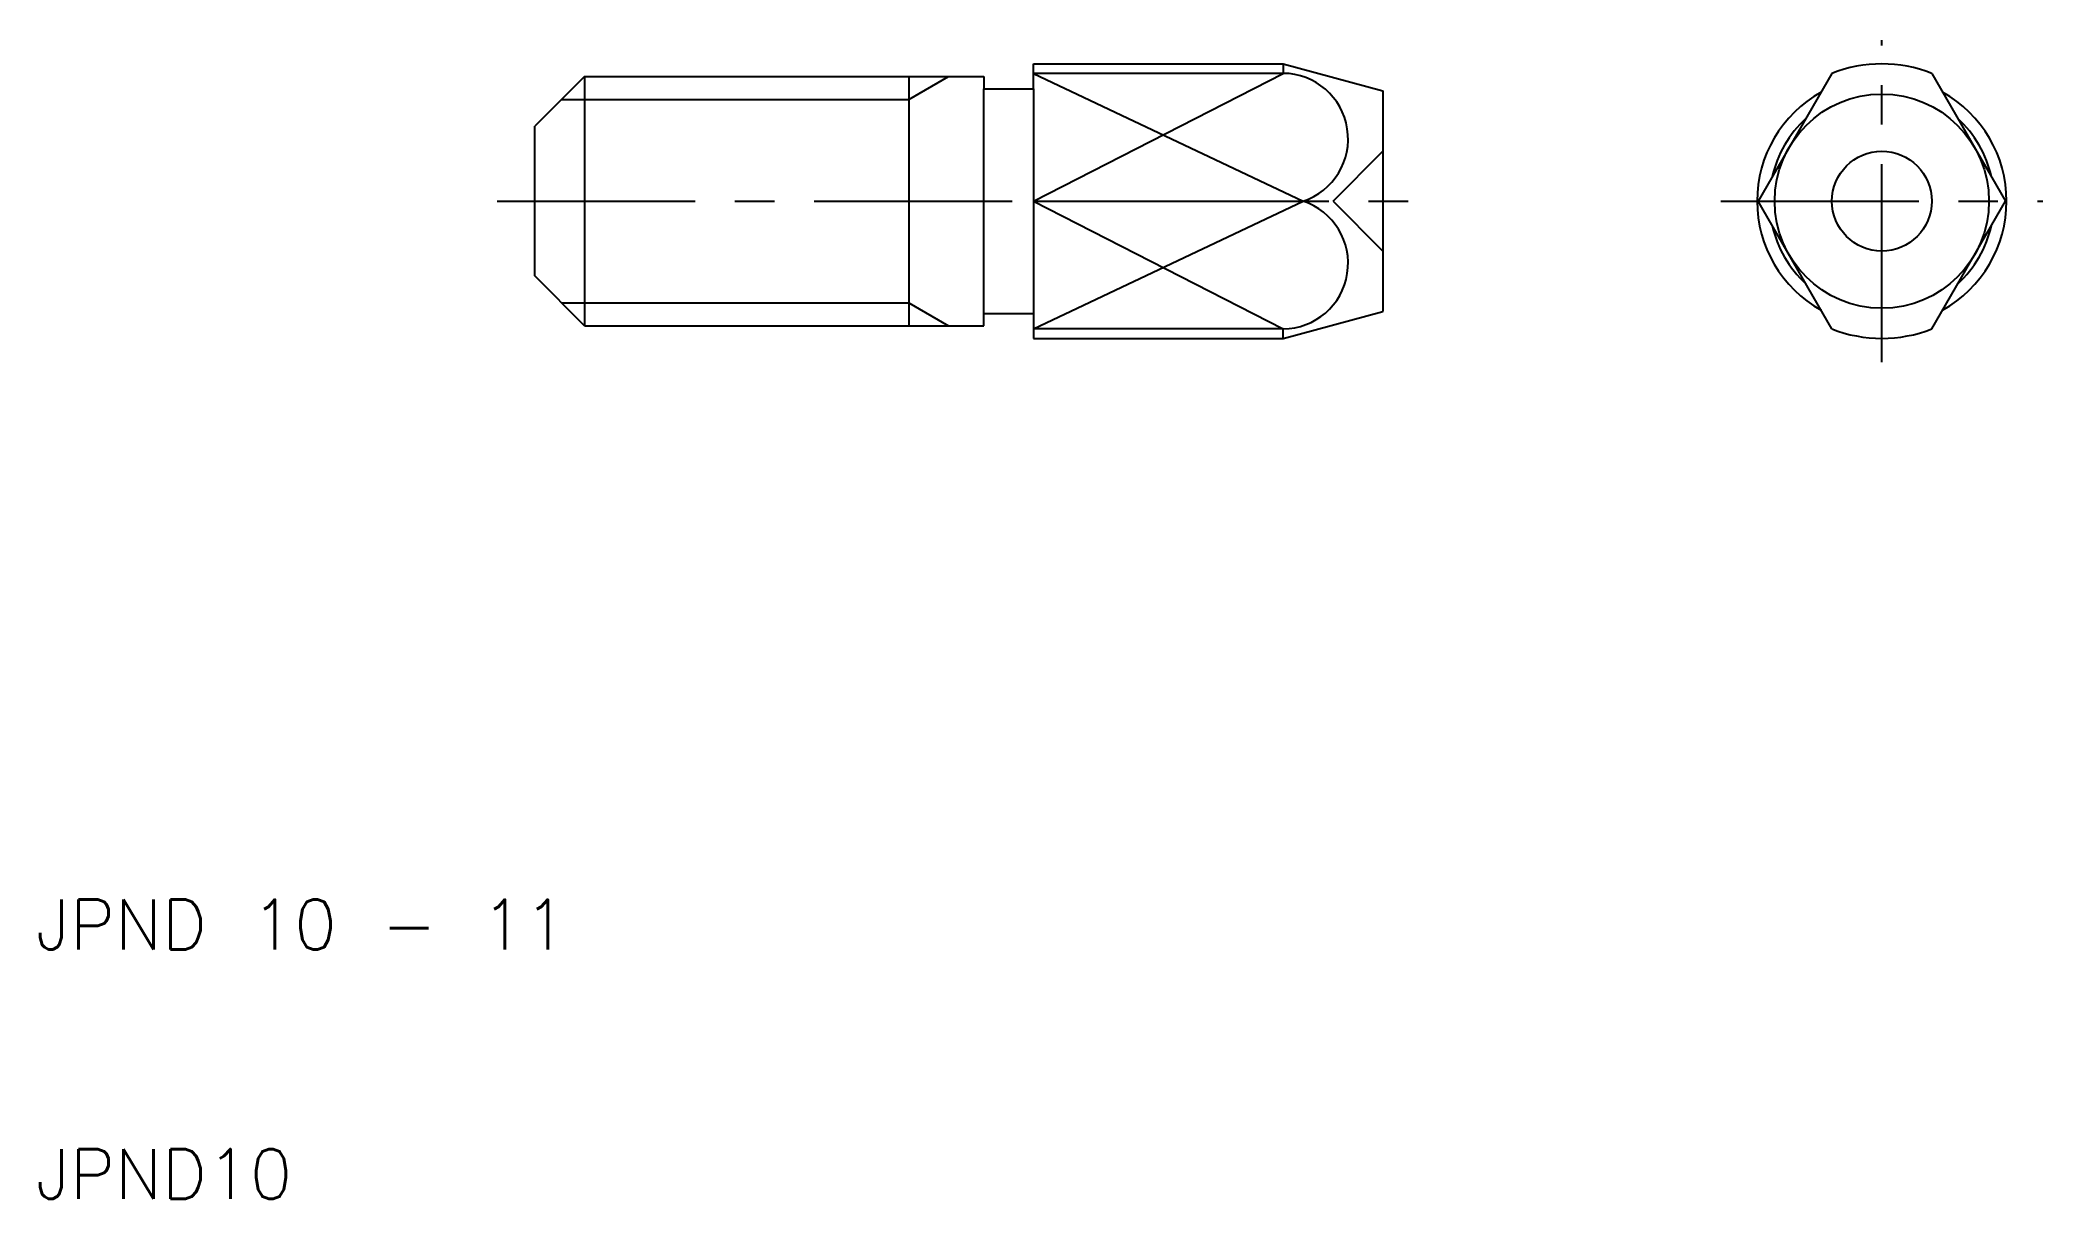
# Model space of a CAD drawing. Extents: x 10.2 to 90.5, y 10 to 56.5.
import ezdxf

# ---------------------------------------------------------------- set-up
doc = ezdxf.new("R2010")
doc.units = 0
doc.header["$LTSCALE"] = 0.25
doc.linetypes.add('CENTER', pattern=[50.8, 31.75, -6.35, 6.35, -6.35])
doc.linetypes.add('DASHED', pattern=[19.05, 12.7, -6.35])
doc.layers.get('0').update_dxf_attribs({"linetype": 'CONTINUOUS'})
doc.layers.add('CENTER', color=1, linetype='CENTER')
doc.styles.get("Standard").update_dxf_attribs({"font": 'txt.shx', "bigfont": 'extfont.shx'})

msp = doc.modelspace()

# ---------------------------------------------------------------- linework, layer by layer
for p, q in [((50, 55.5), (60, 55.5)), ((50, 54.5), (50, 55.5)), ((60, 55.5), (64, 54.428)), ((60, 55.5), (60, 55.123)), ((32, 55), (30, 53)), ((32, 55), (48, 55)), ((32, 55), (32, 45)), ((45, 55), (45, 45)), ((48, 55), (48, 54.5)), ((60, 55.123), (50, 55.123)), ((82, 55.123), (79.042, 50)), ((86, 55.123), (88.958, 50)), ((48, 45.5), (48, 54.5)), ((48, 54.5), (50, 54.5)), ((50, 54.5), (50, 45.5)), ((64, 54.428), (64, 45.572)), ((30, 47), (30, 53)), ((50, 50), (60.8, 50)), ((82, 44.877), (79.042, 50)), ((86, 44.877), (88.958, 50)), ((32, 45), (30, 47)), ((32, 45), (48, 45)), ((48, 45.5), (50, 45.5)), ((48, 45), (48, 45.5)), ((50, 45.5), (50, 44.5)), ((60, 44.5), (64, 45.572)), ((60, 44.877), (50, 44.877)), ((50, 44.5), (60, 44.5)), ((60, 44.5), (60, 44.877))]:
    msp.add_line(p, q)
at = {"color": 3}
for p, q in [((45, 54.08), (46.593, 55)), ((50, 55.123), (60.8, 50)), ((50, 50), (60, 55.123)), ((31.08, 54.08), (45, 54.08)), ((50, 50), (60, 44.877)), ((50, 44.877), (60.8, 50)), ((31.08, 45.92), (45, 45.92)), ((45, 45.92), (46.593, 45))]:
    msp.add_line(p, q, dxfattribs=at)
at = {"color": 3, "linetype": 'DASHED'}
for q in [(64, 52), (64, 48)]:
    msp.add_line((62, 50), q, dxfattribs=at)
for radius in [4.294, 2]:
    msp.add_circle((84, 50), radius)
for centre, radius, start, end in [((84, 50), 5.5, 68.67631, 111.32369), ((59.977, 52.496), 2.628, 288.24394, 89.50552), ((84, 50), 5, 119.17738, 240.82262), ((84, 50), 5, 299.17738, 60.82262), ((84, 50), 4.5, 132.58753, 167.41247), ((84, 50), 4.5, 12.58753, 47.41247), ((59.977, 47.504), 2.628, 270.49448, 71.75606), ((84, 50), 4.5, 192.58753, 227.41247), ((84, 50), 4.5, 312.58753, 347.41247), ((84, 50), 5.5, 248.67631, 291.32369)]:
    msp.add_arc(centre, radius, start, end)
at = {"layer": 'CENTER', "color": 1, "linetype": 'CENTER'}
for p, q in [((84, 43.542), (84, 56.458)), ((28.5, 50), (65.5, 50)), ((77.542, 50), (90.458, 50))]:
    msp.add_line(p, q, dxfattribs=at)

# ---------------------------------------------------------------- texts
for s, p in [('JPND 10 - 11', (10, 20)), ('JPND10', (10, 10))]:
    msp.add_text(s, height=2).set_placement(p)

doc.saveas('drawing.dxf')
